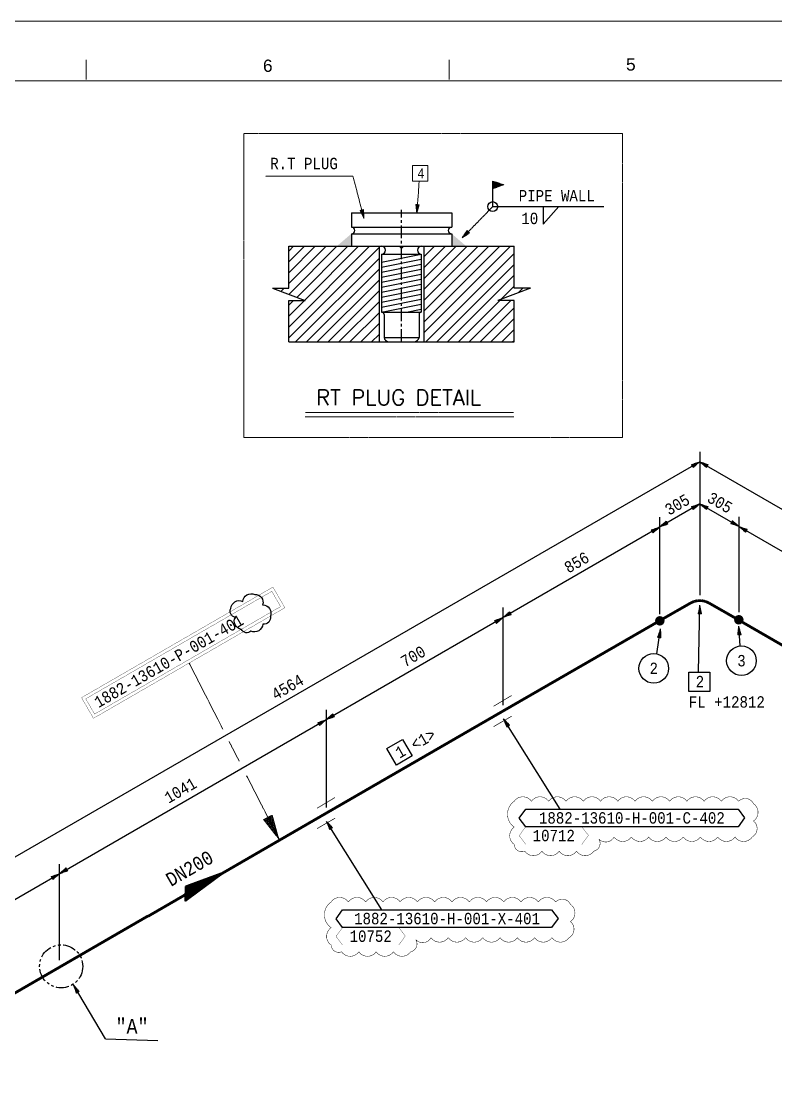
# Model space of a CAD drawing. Header units: inches. Extents: x 1155 to 1996, y 2 to 596.
# Drawn here: x 1342.9 to 1561.4, y 288.7 to 595.6 of the extents above; entities that cross this region are included whole.
import ezdxf
from ezdxf.enums import TextEntityAlignment as Align

# ---------------------------------------------------------------- set-up
doc = ezdxf.new("R2010")
doc.units = ezdxf.units.IN
doc.header["$MEASUREMENT"] = 0
for name, pattern in [('CENTER', [2, 1.25, -0.25, 0.25, -0.25]), ('PHANTOM2', [1.25, 0.625, -0.125, 0.125, -0.125, 0.125, -0.125]), ('Solid', [1, 1, 0])]:
    doc.linetypes.add(name, pattern=pattern)
for name, color, linetype in [('1', 7, 'Continuous'), ('2', 2, 'Continuous'), ('3', 7, 'Continuous'), ('4', 7, 'Continuous'), ('BG 0 -1', 7, 'Continuous'), ('CO', 7, 'Continuous'), ('DIM-LINES', 7, 'Continuous'), ('DIM-TEXT', 7, 'Continuous'), ('FITTINGS', 7, 'Continuous'), ('ISO-TEXT', 7, 'Continuous'), ('NOZZLES', 7, 'Continuous'), ('Rev.4', 6, 'Continuous'), ('WELDS', 7, 'Continuous')]:
    doc.layers.add(name, color=color, linetype=linetype)
for name, color, linetype, lineweight in [('materialLabel', 2, 'Solid', 13), ('spool', 2, 'Solid', 13), ('weldCyanLabel', 4, 'Solid', 13), ('weldDimension', 2, 'Solid', 13)]:
    doc.layers.add(name, color=color, linetype=linetype, lineweight=lineweight)
doc.styles.add('Arial', font='arial.ttf')
doc.styles.add('fixedText', font='MONOTXT8.shx', dxfattribs={"width": 0.85})
doc.styles.add('MONOTXT', font='MONOTXT.shx', dxfattribs={"width": 0.8})
doc.styles.add('ROMANS', font='romans.shx', dxfattribs={"width": 0.8})
doc.styles.get("Standard").update_dxf_attribs({"font": 'arial.ttf'})

# ---------------------------------------------------------------- blocks, each defined once
blk = doc.blocks.new('block27')
at = {"layer": 'NOZZLES', "const_width": 0.8}
for points in [[(-15.4, 0), (-10.3, 2.9)], [(-5.1, 2.9), (0, 0)]]:
    blk.add_lwpolyline(points, dxfattribs=at)
at = {"layer": 'NOZZLES', "linetype": 'ByBlock', "const_width": 0.8}
for points in [[(-10.3, 2.9), (-9.307, 3.342)], [(-9.307, 3.342), (-8.243, 3.568)], [(-8.243, 3.568), (-7.156, 3.568)], [(-7.156, 3.568), (-6.093, 3.342)], [(-6.093, 3.342), (-5.1, 2.9)]]:
    blk.add_lwpolyline(points, dxfattribs=at)
at = {"flags": 1}
for tag in ['Tag', 'UCI', 'Pipe Ref', 'Description', 'Key']:
    blk.add_attdef(tag, (0, 0), '', height=1, dxfattribs=at)
blk = doc.blocks.new('block29')
at = {"layer": 'FITTINGS', "color": 2, "linetype": 'ByBlock', "const_width": 0.2}
for points in [[(-5.2, -3.1), (0, 0)], [(0, -6), (-5.2, -9)]]:
    blk.add_lwpolyline(points, dxfattribs=at)
at = {"flags": 1}
for tag in ['Tag', 'Pipe Ref', 'Description', 'UCI', 'Key']:
    blk.add_attdef(tag, (0, 0), '', height=1, dxfattribs=at)
blk = doc.blocks.new('block30')
at = {"layer": 'FITTINGS', "color": 2, "linetype": 'ByBlock', "const_width": 0.2}
for points in [[(-5.2, -3.1), (0, 0)], [(0, -6), (-5.2, -9)]]:
    blk.add_lwpolyline(points, dxfattribs=at)
at = {"flags": 1}
for tag in ['Tag', 'Pipe Ref', 'Description', 'UCI', 'Key']:
    blk.add_attdef(tag, (0, 0), '', height=1, dxfattribs=at)
blk = doc.blocks.new('block47')
at = {"layer": 'FITTINGS', "color": 2, "linetype": 'ByBlock', "const_width": 0.4}
for points in [[(0, 0), (-9.6, -7.1)], [(-9.5, -3.5), (0, 0)], [(-9.5, -3.7), (0, 0)], [(-0.8, -0.5), (-9.5, -7)], [(-9.5, -4), (-0.8, -0.5)], [(-1.6, -0.9), (-9.5, -6.7)], [(-9.5, -4.2), (-1.6, -0.9)], [(-2.6, -1.5), (-9.5, -6.5)], [(-9.5, -4.5), (-2.6, -1.5)], [(-3.5, -1.9), (-9.5, -6.3)], [(-9.5, -4.7), (-3.5, -1.9)], [(-4.5, -2.5), (-9.5, -6)], [(-9.5, -4.9), (-4.5, -2.5)], [(-9.6, -7.1), (-9.5, -3.5)], [(-5.3, -3), (-9.5, -5.8)], [(-9.5, -5.2), (-5.3, -3)], [(-6.3, -3.5), (-9.5, -5.5)], [(-9.5, -5.4), (-6.3, -3.5)], [(-9.5, -7), (-9.5, -3.7)], [(-9.5, -6.7), (-9.5, -4)], [(-9.5, -6.5), (-9.5, -4.2)], [(-9.5, -6.3), (-9.5, -4.5)], [(-9.5, -6), (-9.5, -4.7)], [(-9.5, -5.8), (-9.5, -4.9)], [(-9.5, -5.5), (-9.5, -5.2)]]:
    blk.add_lwpolyline(points, dxfattribs=at)
at = {"flags": 1}
for tag in ['Pipe Ref', 'Description']:
    blk.add_attdef(tag, (0, 0), '', height=1, dxfattribs=at)

msp = doc.modelspace()

# ---------------------------------------------------------------- hatches: boundary and pattern name
at = {"layer": '4'}
h = msp.add_hatch(dxfattribs=at)
h.set_pattern_fill('ANSI31', color=4, scale=0.7, style=0)
h.set_pattern_definition([(45, (4727.1503, -12498.7172), (-1.57154482, 1.57154482), [])])
h.paths.add_polyline_path([(1480.94, 514.81), (1490.37, 518.34), (1485.65, 518.34), (1485.65, 530.5), (1459.66, 530.5), (1459.5, 530.34), (1459.5, 502.81), (1485.52, 502.81), (1485.65, 502.95), (1485.65, 514.81)])
h.paths.add_polyline_path([(1425.07, 514.81), (1420.36, 514.81), (1420.36, 502.81), (1446.52, 502.81), (1446.52, 530.5), (1420.36, 530.5), (1420.36, 518.34), (1415.65, 518.34)])
at = {"layer": 'weldCyanLabel'}
h = msp.add_hatch(color=2, dxfattribs=at)
h.dxf.hatch_style = 1
h.paths.add_polyline_path([(1479.42, 549.38), (1479.42, 547.1), (1482.62, 548.32)])
at = {"layer": 'WELDS'}
h = msp.add_hatch(color=2, dxfattribs=at)
edge = h.paths.add_edge_path(flags=0)
edge.add_arc((1550.68, 422.42), 1.38, 180, 540, ccw=False)
h = msp.add_hatch(color=2, dxfattribs=at)
edge = h.paths.add_edge_path(flags=0)
edge.add_arc((1527.8, 422.11), 1.38, 180, 540, ccw=False)

# ---------------------------------------------------------------- linework, layer by layer
at = {"color": 2}
for p, q in [((1438.49, 534.08), (1438.49, 530.5)), ((1467.53, 534.08), (1467.53, 530.5))]:
    msp.add_line(p, q, dxfattribs=at)
at = {"layer": '1', "color": 1, "linetype": 'CENTER', "ltscale": 3}
msp.add_line((1453.01, 502.81), (1453.01, 541.06), dxfattribs=at)
at = {"layer": '1', "color": 1}
msp.add_lwpolyline([(1403.58, 425.72, -0.520567), (1407.04, 427.73, -0.520567), (1410.49, 429.75, -0.520567), (1412.8, 426.75, -0.520567), (1415.03, 423.43, -0.520567), (1412.87, 421.14, -0.520567), (1409.4, 419.15, -0.520567), (1406.67, 419.62, -0.520567), (1404.86, 423.19, -0.520567)], format="xyb", close=True, dxfattribs=at)
at = {"layer": '2', "color": 4}
for p, q in [((1539.38, 468.16), (1653.25, 402.41)), ((1539.38, 455.97), (1653.25, 390.23))]:
    msp.add_line(p, q, dxfattribs=at)
at = {"layer": '2', "color": 2}
for p, q in [((1353.94, 323.88), (1353.94, 351.68)), ((1367.32, 301.17), (1382.41, 300.68))]:
    msp.add_line(p, q, dxfattribs=at)
at = {"layer": '2', "color": 4}
for points in [[(1536.23, 407.26), (1542.32, 407.26), (1542.32, 401.66), (1536.23, 401.66)], [(1448.73, 385.18), (1453.3, 387.81), (1456.07, 383.01), (1451.51, 380.37)]]:
    msp.add_lwpolyline(points, close=True, dxfattribs=at)
for centre in [(1551.45, 410.58), (1526.05, 408.36)]:
    msp.add_circle(centre, 4.29, dxfattribs=at)
at = {"layer": '2', "color": 3, "linetype": 'PHANTOM2', "ltscale": 6}
msp.add_circle((1354.46, 322.13), 6.24, dxfattribs=at)
at = {"layer": '3', "color": 2}
for p, q in [((1479.42, 541.98), (1479.42, 549.38)), ((1479.42, 541.98), (1511.63, 541.98)), ((1494.07, 536.88), (1498.6, 541.98)), ((1494.07, 541.98), (1494.07, 536.88))]:
    msp.add_line(p, q, dxfattribs=at)
at = {"layer": '3', "color": 3}
for p, q in [((1438.49, 540.17), (1438.49, 536.05)), ((1438.49, 540.17), (1467.53, 540.17)), ((1467.53, 540.17), (1467.53, 536.05)), ((1438.49, 536.05), (1467.53, 536.05)), ((1438.49, 534.08), (1467.53, 534.08)), ((1420.36, 518.34), (1420.36, 530.5)), ((1420.36, 530.5), (1485.65, 530.5)), ((1446.52, 530.5), (1446.52, 502.81)), ((1447.24, 528.25), (1458.73, 528.25)), ((1447.24, 528.25), (1447.24, 511.48)), ((1447.24, 525.89), (1458.73, 528.19)), ((1458.73, 528.25), (1458.73, 511.48)), ((1459.5, 530.5), (1459.5, 502.81)), ((1485.65, 518.34), (1485.65, 530.5)), ((1447.24, 524.45), (1458.73, 526.74)), ((1447.24, 523.01), (1458.73, 525.3)), ((1447.24, 521.57), (1458.73, 523.86)), ((1447.24, 520.13), (1458.73, 522.42)), ((1447.24, 518.69), (1458.73, 520.98)), ((1447.24, 517.24), (1458.73, 519.54)), ((1415.65, 518.34), (1420.36, 518.34)), ((1415.65, 518.34), (1425.07, 514.81)), ((1447.24, 515.8), (1458.73, 518.09)), ((1447.24, 514.36), (1458.73, 516.65)), ((1490.37, 518.34), (1480.94, 514.81)), ((1490.37, 518.34), (1485.65, 518.34)), ((1420.36, 514.81), (1425.07, 514.81)), ((1420.36, 502.81), (1420.36, 514.81)), ((1447.24, 512.92), (1458.73, 515.21)), ((1447.24, 511.48), (1458.73, 513.77)), ((1485.65, 514.81), (1480.94, 514.81)), ((1485.65, 502.81), (1485.65, 514.81)), ((1447.24, 511.48), (1458.73, 511.48)), ((1447.94, 510.78), (1447.94, 504.09)), ((1454.47, 511.48), (1458.73, 512.33)), ((1458.08, 510.78), (1458.08, 504.09)), ((1447.94, 504.09), (1458.08, 504.09)), ((1420.36, 502.81), (1485.65, 502.81))]:
    msp.add_line(p, q, dxfattribs=at)
at = {"layer": '3'}
msp.add_line((1449.13, 502.81), (1456.88, 502.81), dxfattribs=at)
at = {"layer": '3', "color": 3}
msp.add_lwpolyline([(1452.72, 530.5, 0.589, 0.589, 1.191456), (1453.3, 530.5, 0, 0, 0)], format="xyseb", dxfattribs=at)
for centre, radius, start, end in [((1438.49, 535.07), 0.982, 270, 90), ((1467.53, 535.07), 0.982, 90, 270), ((1447.24, 529.37), 1.13, 270, 90), ((1458.73, 529.37), 1.13, 90, 270), ((1447.24, 510.78), 0.7, 0, 90), ((1458.78, 510.77), 0.703, 93.9739, 179.9026), ((1449.65, 504.49), 1.76, 193.1432, 252.9181), ((1456.36, 504.49), 1.76, 287.0819, 346.8568)]:
    msp.add_arc(centre, radius, start, end, dxfattribs=at)
at = {"layer": '4', "color": 2}
msp.add_circle((1479.42, 541.98), 1.44, dxfattribs=at)
at = {"layer": '4', "color": 4}
for points in [[(1438.49, 534.13), (1434.25, 530.5), (1438.49, 530.5)], [(1467.53, 534.13), (1471.77, 530.5), (1467.53, 530.5)]]:
    msp.add_solid(points, dxfattribs=at)
at = {"layer": 'BG 0 -1', "color": 7, "linetype": 'Continuous', "lineweight": 9}
for p, q in [((1154.89, 595.63), (1995.89, 595.63)), ((1361.72, 578.8), (1361.72, 584.46)), ((1466.84, 578.8), (1466.84, 584.46)), ((1970.83, 578.38), (1180.01, 578.38))]:
    msp.add_line(p, q, dxfattribs=at)
at = {"layer": 'CO', "color": 2, "linetype": 'Continuous'}
for p, q in [((1459.5, 530.34), (1459.66, 530.5)), ((1485.52, 502.81), (1485.65, 502.95))]:
    msp.add_line(p, q, dxfattribs=at)
at = {"layer": 'DIM-LINES', "color": 2}
for p, q in [((1539.38, 471.04), (1539.38, 429.53)), ((1527.74, 452.13), (1527.74, 424.01)), ((1550.73, 452.25), (1550.73, 424.66)), ((1482.38, 425.94), (1482.38, 397.7)), ((1431.18, 396.38), (1431.18, 368.08))]:
    msp.add_line(p, q, dxfattribs=at)
at = {"layer": 'DIM-LINES', "color": 4}
for p, q in [((1539.38, 468.16), (1287.18, 322.66)), ((1539.38, 455.97), (1287.18, 310.36)), ((1539.04, 407.26), (1539.42, 426.61)), ((1551.11, 414.86), (1550.65, 420.55)), ((1526.91, 412.56), (1528.02, 419.75)), ((1498.91, 367.63), (1482.56, 393.75)), ((1447.29, 338.51), (1431.29, 364.08)), ((1367.32, 301.17), (1358, 316.75))]:
    msp.add_line(p, q, dxfattribs=at)
at = {"layer": 'ISO-TEXT', "color": 2, "linetype": 'ByBlock', "const_width": 0.08, "flags": 128}
for points in [[(1363.8, 393.9), (1360.35, 399.88), (1415.78, 431.88), (1419.23, 425.9)], [(1364.13, 395.13), (1361.58, 399.55), (1415.45, 430.65), (1418, 426.23)], [(1488.97, 357.43), (1487.07, 359.93), (1488.97, 362.53), (1505.23, 362.53), (1507.13, 360.03), (1505.23, 357.43)], [(1435.95, 328.31), (1434.05, 330.81), (1435.95, 333.41), (1452.21, 333.41), (1454.11, 330.91), (1452.21, 328.31)]]:
    msp.add_lwpolyline(points, close=True, dxfattribs=at)
at = {"layer": 'ISO-TEXT', "color": 2, "linetype": 'ByBlock'}
for points in [[(1487.07, 365.03), (1488.97, 367.63), (1550.45, 367.63), (1552.35, 365.13), (1550.45, 362.53), (1488.97, 362.53)], [(1434.05, 335.91), (1435.95, 338.51), (1496.43, 338.51), (1498.33, 336.01), (1496.43, 333.41), (1435.95, 333.41)]]:
    msp.add_lwpolyline(points, close=True, dxfattribs=at)
at = {"layer": 'materialLabel', "color": 4, "flags": 128}
msp.add_lwpolyline([(1456.2, 549.37), (1456.2, 553.86), (1460.6, 553.86), (1460.6, 549.37)], close=True, dxfattribs=at)
for points in [[(1438.94, 550.81), (1442.14, 538.58)], [(1458.13, 549.37), (1457.46, 540.06)], [(1442.14, 538.58), (1441.98, 541.12), (1441.02, 540.86), (1442.14, 538.58), (1442.01, 539.06), (1441.88, 541.09), (1441.11, 540.88), (1442.01, 539.06), (1441.88, 539.54), (1441.79, 541.06), (1441.21, 540.91), (1441.88, 539.54), (1441.75, 540.02), (1441.69, 541.04), (1441.3, 540.93), (1441.75, 540.02), (1441.63, 540.5), (1441.59, 541.01), (1441.4, 540.96), (1441.63, 540.5)], [(1457.46, 540.06), (1458.12, 542.52), (1457.13, 542.58), (1457.46, 540.06), (1457.49, 540.56), (1458.02, 542.52), (1457.22, 542.58), (1457.49, 540.56), (1457.52, 541.06), (1457.92, 542.53), (1457.32, 542.57), (1457.52, 541.06), (1457.56, 541.56), (1457.82, 542.54), (1457.42, 542.56), (1457.56, 541.56), (1457.59, 542.05), (1457.72, 542.54), (1457.52, 542.56), (1457.59, 542.05)], [(1479.42, 541.98), (1470.59, 532.93)], [(1470.59, 532.93), (1472.68, 534.38), (1471.96, 535.07), (1470.59, 532.93), (1470.94, 533.29), (1472.61, 534.45), (1472.03, 535), (1470.94, 533.29), (1471.28, 533.65), (1472.54, 534.52), (1472.11, 534.93), (1471.28, 533.65), (1471.63, 534.01), (1472.47, 534.59), (1472.18, 534.86), (1471.63, 534.01), (1471.98, 534.37), (1472.39, 534.66), (1472.25, 534.79), (1471.98, 534.37)]]:
    msp.add_lwpolyline(points, dxfattribs=at)
at = {"layer": 'NOZZLES', "const_width": 0.8}
for points in [[(1482.38, 396), (1531.68, 424.4)], [(1547.08, 424.4), (1653.25, 363.13)], [(1431.28, 366.5), (1482.38, 396)], [(1379.58, 336.6), (1431.28, 366.5)], [(1287.28, 283.3), (1379.58, 336.7)]]:
    msp.add_lwpolyline(points, dxfattribs=at)
at = {"layer": 'Rev.4', "color": 1, "const_width": 0.132}
for points in [[(1485.64, 369.89, -0.520567), (1490.64, 369.89, -0.520567), (1495.64, 369.89, -0.520567), (1500.64, 369.89, -0.520567), (1505.64, 369.89, -0.520567), (1510.64, 369.89, -0.520567), (1515.64, 369.89, -0.520567), (1520.64, 369.89, -0.520567), (1525.64, 369.89, -0.520567), (1530.64, 369.89, -0.520567), (1535.64, 369.89, -0.520567), (1540.64, 369.89, -0.520567), (1545.64, 369.89, -0.520567), (1550.64, 369.89, -0.520567), (1554.95, 369.2, -0.520567), (1554.95, 364.2, -0.520567), (1554.57, 359.57, -0.520567), (1549.57, 359.57, -0.520567), (1544.57, 359.57, -0.520567), (1539.57, 359.57, -0.520567), (1534.57, 359.57, -0.520567), (1529.57, 359.57, -0.520567), (1524.57, 359.57, -0.520567), (1519.57, 359.57, -0.520567), (1514.57, 359.57, -0.520567), (1510.15, 358.99, -0.520567), (1508.68, 355.46, -0.520567), (1503.68, 355.46, -0.520567), (1498.68, 355.46, -0.520567), (1493.68, 355.46, -0.520567), (1488.68, 355.46, -0.520567), (1485.64, 357.42, -0.520567), (1485.64, 362.42, -0.520567), (1485.64, 369.89, -0.520567)], [(1432.62, 340.76, -0.520567), (1437.62, 340.76, -0.520567), (1442.62, 340.76, -0.520567), (1447.62, 340.76, -0.520567), (1452.62, 340.76, -0.520567), (1457.62, 340.76, -0.520567), (1462.62, 340.76, -0.520567), (1467.62, 340.76, -0.520567), (1472.62, 340.76, -0.520567), (1477.62, 340.76, -0.520567), (1482.62, 340.76, -0.520567), (1487.62, 340.76, -0.520567), (1492.62, 340.76, -0.520567), (1497.62, 340.76, -0.520567), (1501.93, 340.07, -0.520567), (1501.93, 335.07, -0.520567), (1501.55, 330.44, -0.520567), (1496.55, 330.44, -0.520567), (1491.55, 330.44, -0.520567), (1486.55, 330.44, -0.520567), (1481.55, 330.44, -0.520567), (1476.55, 330.44, -0.520567), (1471.55, 330.44, -0.520567), (1466.55, 330.44, -0.520567), (1461.55, 330.44, -0.520567), (1457.13, 329.87, -0.520567), (1455.66, 326.34, -0.520567), (1450.66, 326.34, -0.520567), (1445.66, 326.34, -0.520567), (1440.66, 326.34, -0.520567), (1435.66, 326.34, -0.520567), (1432.62, 328.3, -0.520567), (1432.62, 333.3, -0.520567), (1432.62, 340.76, -0.520567)]]:
    msp.add_lwpolyline(points, format="xyb", dxfattribs=at)
at = {"layer": 'spool', "color": 4, "flags": 128}
msp.add_lwpolyline([(1417.48, 359.03), (1413.06, 364.61), (1415.55, 365.87), (1417.48, 359.03), (1416.85, 360.27), (1413.31, 364.73), (1415.3, 365.75), (1416.85, 360.27), (1416.21, 361.51), (1413.56, 364.86), (1415.05, 365.62), (1416.21, 361.51), (1415.58, 362.75), (1413.81, 364.99), (1414.8, 365.49), (1415.58, 362.75), (1414.94, 364), (1414.06, 365.11), (1414.56, 365.37), (1414.94, 364)], dxfattribs=at)
at = {"layer": 'weldCyanLabel'}
for p, q in [((1438.94, 550.81), (1413.58, 550.81)), ((1401.27, 390.78), (1391.5, 409.9)), ((1406.02, 381.47), (1403.07, 387.24)), ((1417.48, 359.03), (1408.16, 377.28))]:
    msp.add_line(p, q, dxfattribs=at)
at = {"layer": 'weldCyanLabel', "color": 2}
for p, q in [((1479.42, 549.38), (1482.62, 548.32)), ((1482.62, 548.32), (1479.42, 547.1)), ((1425.17, 482.41), (1485.46, 482.41)), ((1425.11, 481.1), (1485.49, 481.1))]:
    msp.add_line(p, q, dxfattribs=at)
msp.add_lwpolyline([(1407.34, 563.11), (1517, 563.11), (1517, 475.12), (1407.34, 475.12)], close=True, dxfattribs=at)
at = {"layer": 'weldDimension', "color": 4, "flags": 128}
for points in [[(1539.38, 468.16), (1537.47, 466.48), (1536.97, 467.34), (1539.38, 468.16), (1538.95, 467.91), (1537.42, 466.57), (1537.02, 467.26), (1538.95, 467.91), (1538.51, 467.66), (1537.37, 466.65), (1537.07, 467.17), (1538.51, 467.66), (1538.08, 467.41), (1537.32, 466.74), (1537.12, 467.08), (1538.08, 467.41), (1537.65, 467.16), (1537.27, 466.83), (1537.17, 467), (1537.65, 467.16)], [(1539.38, 468.16), (1541.78, 467.34), (1541.29, 466.48), (1539.38, 468.16), (1539.81, 467.91), (1541.73, 467.26), (1541.34, 466.57), (1539.81, 467.91), (1540.24, 467.66), (1541.68, 467.17), (1541.39, 466.65), (1540.24, 467.66), (1540.67, 467.41), (1541.63, 467.08), (1541.44, 466.74), (1540.67, 467.41), (1541.1, 467.16), (1541.59, 467), (1541.49, 466.83), (1541.1, 467.16)], [(1539.38, 455.97), (1537.47, 454.29), (1536.97, 455.16), (1539.38, 455.97), (1538.95, 455.72), (1537.42, 454.38), (1537.02, 455.07), (1538.95, 455.72), (1538.51, 455.47), (1537.37, 454.47), (1537.07, 454.98), (1538.51, 455.47), (1538.08, 455.22), (1537.32, 454.55), (1537.12, 454.9), (1538.08, 455.22), (1537.65, 454.97), (1537.27, 454.64), (1537.17, 454.81), (1537.65, 454.97)], [(1539.38, 455.97), (1541.78, 455.16), (1541.29, 454.29), (1539.38, 455.97), (1539.81, 455.72), (1541.73, 455.07), (1541.34, 454.38), (1539.81, 455.72), (1540.24, 455.47), (1541.68, 454.98), (1541.39, 454.47), (1540.24, 455.47), (1540.67, 455.22), (1541.63, 454.9), (1541.44, 454.55), (1540.67, 455.22), (1541.1, 454.97), (1541.59, 454.81), (1541.49, 454.64), (1541.1, 454.97)], [(1527.74, 449.25), (1525.83, 447.57), (1525.33, 448.44), (1527.74, 449.25), (1527.31, 449), (1525.78, 447.66), (1525.38, 448.35), (1527.31, 449), (1526.87, 448.75), (1525.73, 447.75), (1525.43, 448.26), (1526.87, 448.75), (1526.44, 448.5), (1525.68, 447.83), (1525.48, 448.18), (1526.44, 448.5), (1526.01, 448.25), (1525.63, 447.92), (1525.53, 448.09), (1526.01, 448.25)], [(1527.74, 449.25), (1530.14, 450.07), (1529.65, 450.93), (1527.74, 449.25), (1528.17, 449.5), (1530.09, 450.15), (1529.7, 450.84), (1528.17, 449.5), (1528.6, 449.75), (1530.04, 450.24), (1529.75, 450.76), (1528.6, 449.75), (1529.03, 450), (1529.99, 450.32), (1529.8, 450.67), (1529.03, 450), (1529.46, 450.25), (1529.94, 450.41), (1529.85, 450.58), (1529.46, 450.25)], [(1550.73, 449.42), (1548.82, 451.09), (1548.32, 450.23), (1550.73, 449.42), (1550.3, 449.67), (1548.77, 451.01), (1548.37, 450.32), (1550.3, 449.67), (1549.87, 449.92), (1548.72, 450.92), (1548.42, 450.4), (1549.87, 449.92), (1549.43, 450.16), (1548.67, 450.84), (1548.47, 450.49), (1549.43, 450.16), (1549, 450.41), (1548.62, 450.75), (1548.52, 450.58), (1549, 450.41)], [(1550.73, 449.42), (1553.14, 448.6), (1552.64, 447.74), (1550.73, 449.42), (1551.16, 449.17), (1553.09, 448.52), (1552.69, 447.83), (1551.16, 449.17), (1551.59, 448.92), (1553.04, 448.43), (1552.74, 447.91), (1551.59, 448.92), (1552.02, 448.67), (1552.99, 448.34), (1552.79, 448), (1552.02, 448.67), (1552.46, 448.42), (1552.94, 448.26), (1552.84, 448.08), (1552.46, 448.42)], [(1539.42, 426.61), (1538.87, 424.12), (1539.87, 424.1), (1539.42, 426.61), (1539.41, 426.11), (1538.97, 424.12), (1539.77, 424.11), (1539.41, 426.11), (1539.4, 425.61), (1539.07, 424.12), (1539.67, 424.11), (1539.4, 425.61), (1539.39, 425.11), (1539.17, 424.12), (1539.57, 424.11), (1539.39, 425.11), (1539.38, 424.61), (1539.27, 424.12), (1539.47, 424.11), (1539.38, 424.61)], [(1482.38, 423.06), (1484.78, 423.88), (1484.29, 424.74), (1482.38, 423.06), (1482.81, 423.31), (1484.73, 423.96), (1484.34, 424.65), (1482.81, 423.31), (1483.24, 423.56), (1484.68, 424.05), (1484.39, 424.57), (1483.24, 423.56), (1483.67, 423.81), (1484.63, 424.14), (1484.44, 424.48), (1483.67, 423.81), (1484.1, 424.06), (1484.59, 424.22), (1484.49, 424.39), (1484.1, 424.06)], [(1482.38, 423.06), (1480.47, 421.38), (1479.97, 422.25), (1482.38, 423.06), (1481.95, 422.81), (1480.42, 421.47), (1480.02, 422.16), (1481.95, 422.81), (1481.51, 422.56), (1480.37, 421.56), (1480.07, 422.07), (1481.51, 422.56), (1481.08, 422.31), (1480.32, 421.64), (1480.12, 421.99), (1481.08, 422.31), (1480.65, 422.06), (1480.27, 421.73), (1480.17, 421.9), (1480.65, 422.06)], [(1550.65, 420.55), (1550.35, 418.02), (1551.35, 418.1), (1550.65, 420.55), (1550.69, 420.05), (1550.45, 418.03), (1551.25, 418.09), (1550.69, 420.05), (1550.73, 419.55), (1550.55, 418.04), (1551.15, 418.09), (1550.73, 419.55), (1550.77, 419.06), (1550.65, 418.05), (1551.05, 418.08), (1550.77, 419.06), (1550.81, 418.56), (1550.75, 418.05), (1550.95, 418.07), (1550.81, 418.56)], [(1528.02, 419.75), (1527.15, 417.36), (1528.14, 417.21), (1528.02, 419.75), (1527.95, 419.25), (1527.25, 417.34), (1528.04, 417.22), (1527.95, 419.25), (1527.87, 418.76), (1527.35, 417.33), (1527.94, 417.24), (1527.87, 418.76), (1527.8, 418.27), (1527.45, 417.31), (1527.84, 417.25), (1527.8, 418.27), (1527.72, 417.78), (1527.55, 417.3), (1527.74, 417.27), (1527.72, 417.78)], [(1431.18, 393.5), (1429.27, 391.82), (1428.77, 392.69), (1431.18, 393.5), (1430.75, 393.25), (1429.22, 391.91), (1428.82, 392.6), (1430.75, 393.25), (1430.31, 393), (1429.17, 392), (1428.87, 392.51), (1430.31, 393), (1429.88, 392.75), (1429.12, 392.08), (1428.92, 392.43), (1429.88, 392.75), (1429.45, 392.5), (1429.07, 392.17), (1428.97, 392.34), (1429.45, 392.5)], [(1431.18, 393.5), (1433.59, 394.32), (1433.09, 395.18), (1431.18, 393.5), (1431.61, 393.75), (1433.54, 394.4), (1433.14, 395.09), (1431.61, 393.75), (1432.04, 394), (1433.49, 394.49), (1433.19, 395.01), (1432.04, 394), (1432.47, 394.25), (1433.44, 394.57), (1433.24, 394.92), (1432.47, 394.25), (1432.9, 394.5), (1433.39, 394.66), (1433.29, 394.83), (1432.9, 394.5)], [(1482.56, 393.75), (1483.46, 391.37), (1484.3, 391.9), (1482.56, 393.75), (1482.82, 393.33), (1483.54, 391.42), (1484.22, 391.85), (1482.82, 393.33), (1483.09, 392.9), (1483.63, 391.48), (1484.14, 391.79), (1483.09, 392.9), (1483.35, 392.48), (1483.71, 391.53), (1484.05, 391.74), (1483.35, 392.48), (1483.62, 392.06), (1483.8, 391.58), (1483.97, 391.69), (1483.62, 392.06)], [(1431.29, 364.08), (1432.19, 361.7), (1433.03, 362.23), (1431.29, 364.08), (1431.55, 363.66), (1432.27, 361.76), (1432.95, 362.18), (1431.55, 363.66), (1431.81, 363.23), (1432.36, 361.81), (1432.86, 362.13), (1431.81, 363.23), (1432.08, 362.81), (1432.44, 361.86), (1432.78, 362.07), (1432.08, 362.81), (1432.34, 362.39), (1432.52, 361.91), (1432.69, 362.02), (1432.34, 362.39)], [(1353.94, 348.91), (1356.35, 349.72), (1355.85, 350.59), (1353.94, 348.91), (1354.38, 349.16), (1356.3, 349.81), (1355.9, 350.5), (1354.38, 349.16), (1354.81, 349.41), (1356.25, 349.9), (1355.95, 350.41), (1354.81, 349.41), (1355.24, 349.66), (1356.2, 349.98), (1356, 350.33), (1355.24, 349.66), (1355.67, 349.91), (1356.15, 350.07), (1356.05, 350.24), (1355.67, 349.91)], [(1353.94, 348.91), (1352.03, 347.23), (1351.54, 348.1), (1353.94, 348.91), (1353.51, 348.66), (1351.98, 347.32), (1351.59, 348.01), (1353.51, 348.66), (1353.08, 348.41), (1351.93, 347.4), (1351.64, 347.92), (1353.08, 348.41), (1352.65, 348.16), (1351.89, 347.49), (1351.69, 347.84), (1352.65, 348.16), (1352.22, 347.91), (1351.84, 347.58), (1351.74, 347.75), (1352.22, 347.91)], [(1358, 316.75), (1358.85, 314.35), (1359.7, 314.87), (1358, 316.75), (1358.25, 316.32), (1358.93, 314.41), (1359.62, 314.82), (1358.25, 316.32), (1358.51, 315.89), (1359.02, 314.46), (1359.53, 314.76), (1358.51, 315.89), (1358.76, 315.47), (1359.1, 314.51), (1359.45, 314.71), (1358.76, 315.47), (1359.02, 315.04), (1359.19, 314.56), (1359.36, 314.66), (1359.02, 315.04)]]:
    msp.add_lwpolyline(points, dxfattribs=at)

# ---------------------------------------------------------------- block references
at = {"layer": 'FITTINGS'}
for name, p in [('block29', (1484.88, 400.5)), ('block30', (1433.78, 371))]:
    msp.add_blockref(name, p, dxfattribs=at)
at = {"layer": 'FITTINGS', "xscale": 1.2, "yscale": 1.2, "zscale": 1.2}
msp.add_blockref('block47', (1401.86, 349.48), dxfattribs=at)
at = {"layer": 'NOZZLES'}
msp.add_blockref('block27', (1547.08, 424.4), dxfattribs=at)

# ---------------------------------------------------------------- texts
at = {"layer": '2', "style": 'ROMANS'}
msp.add_text('RT PLUG DETAIL', height=4.4787, dxfattribs=at).set_placement((1428.31, 484.51))
at = {"layer": '2', "style": 'fixedText', "width": 0.85}
for s, p in [('3', (1551.45, 410.58)), ('2', (1526.05, 408.36))]:
    msp.add_text(s, height=3.3, dxfattribs=at).set_placement(p, align=Align.MIDDLE_CENTER)
at = {"layer": 'BG 0 -1', "color": 7, "style": 'Arial', "width": 1.008516}
for s, p in [('6', (1414.28, 582.75)), ('5', (1519.41, 583.09))]:
    msp.add_text(s, height=3.54, dxfattribs=at).set_placement(p, align=Align.MIDDLE)
at = {"layer": 'DIM-TEXT', "color": 2, "style": 'MONOTXT', "width": 0.8566}
for s, rotation, p in [('305', 30, (1530.49, 452.49)), ('305', 330, (1541.21, 456.73)), ('856', 30, (1501.36, 435.76)), ('700', 30, (1454.02, 408.58)), ('4564', 30, (1416.59, 399.07)), ('1041', 30, (1385.57, 369.17))]:
    msp.add_text(s, height=3.3, rotation=rotation, dxfattribs=at).set_placement(p)
at = {"layer": 'ISO-TEXT', "color": 2, "style": 'MONOTXT', "width": 0.8566}
for s, p in [('R.T PLUG ', (1414.99, 552.81)), ('PIPE WALL', (1486.95, 543.49)), ('2', (1538.19, 402.88)), ('FL +12812', (1536.2, 396.99))]:
    msp.add_text(s, height=3.3, dxfattribs=at).set_placement(p)
msp.add_text('10', height=3.3, dxfattribs=at).set_placement((1490.15, 538.57), align=Align.MIDDLE)
for s, height, p in [('1882-13610-P-001-401', 3.3, (1365.24, 396.81)), ('<1>', 3.3, (1456.93, 384.57)), ('1', 3.3, (1452.43, 382.19)), ('DN200', 3.96, (1386.25, 345.09))]:
    msp.add_text(s, height=height, rotation=30, dxfattribs=at).set_placement(p)
for s, p in [('1882-13610-H-001-C-402', (1519.71, 365.08)), ('10712', (1497.1, 359.98)), ('1882-13610-H-001-X-401', (1466.19, 335.96)), ('10752', (1444.08, 330.86))]:
    msp.add_text(s, height=3.3, dxfattribs=at).set_placement(p, align=Align.MIDDLE_CENTER)
at = {"layer": 'ISO-TEXT', "color": 3, "style": 'MONOTXT', "width": 0.8566}
msp.add_text('"A"', height=4.29, dxfattribs=at).set_placement((1370.2, 302.63))
at = {"layer": 'materialLabel', "style": 'fixedText', "width": 0.85}
msp.add_text('4', height=2.81, dxfattribs=at).set_placement((1457.6, 553.02), align=Align.TOP_LEFT)

doc.saveas('drawing.dxf')
